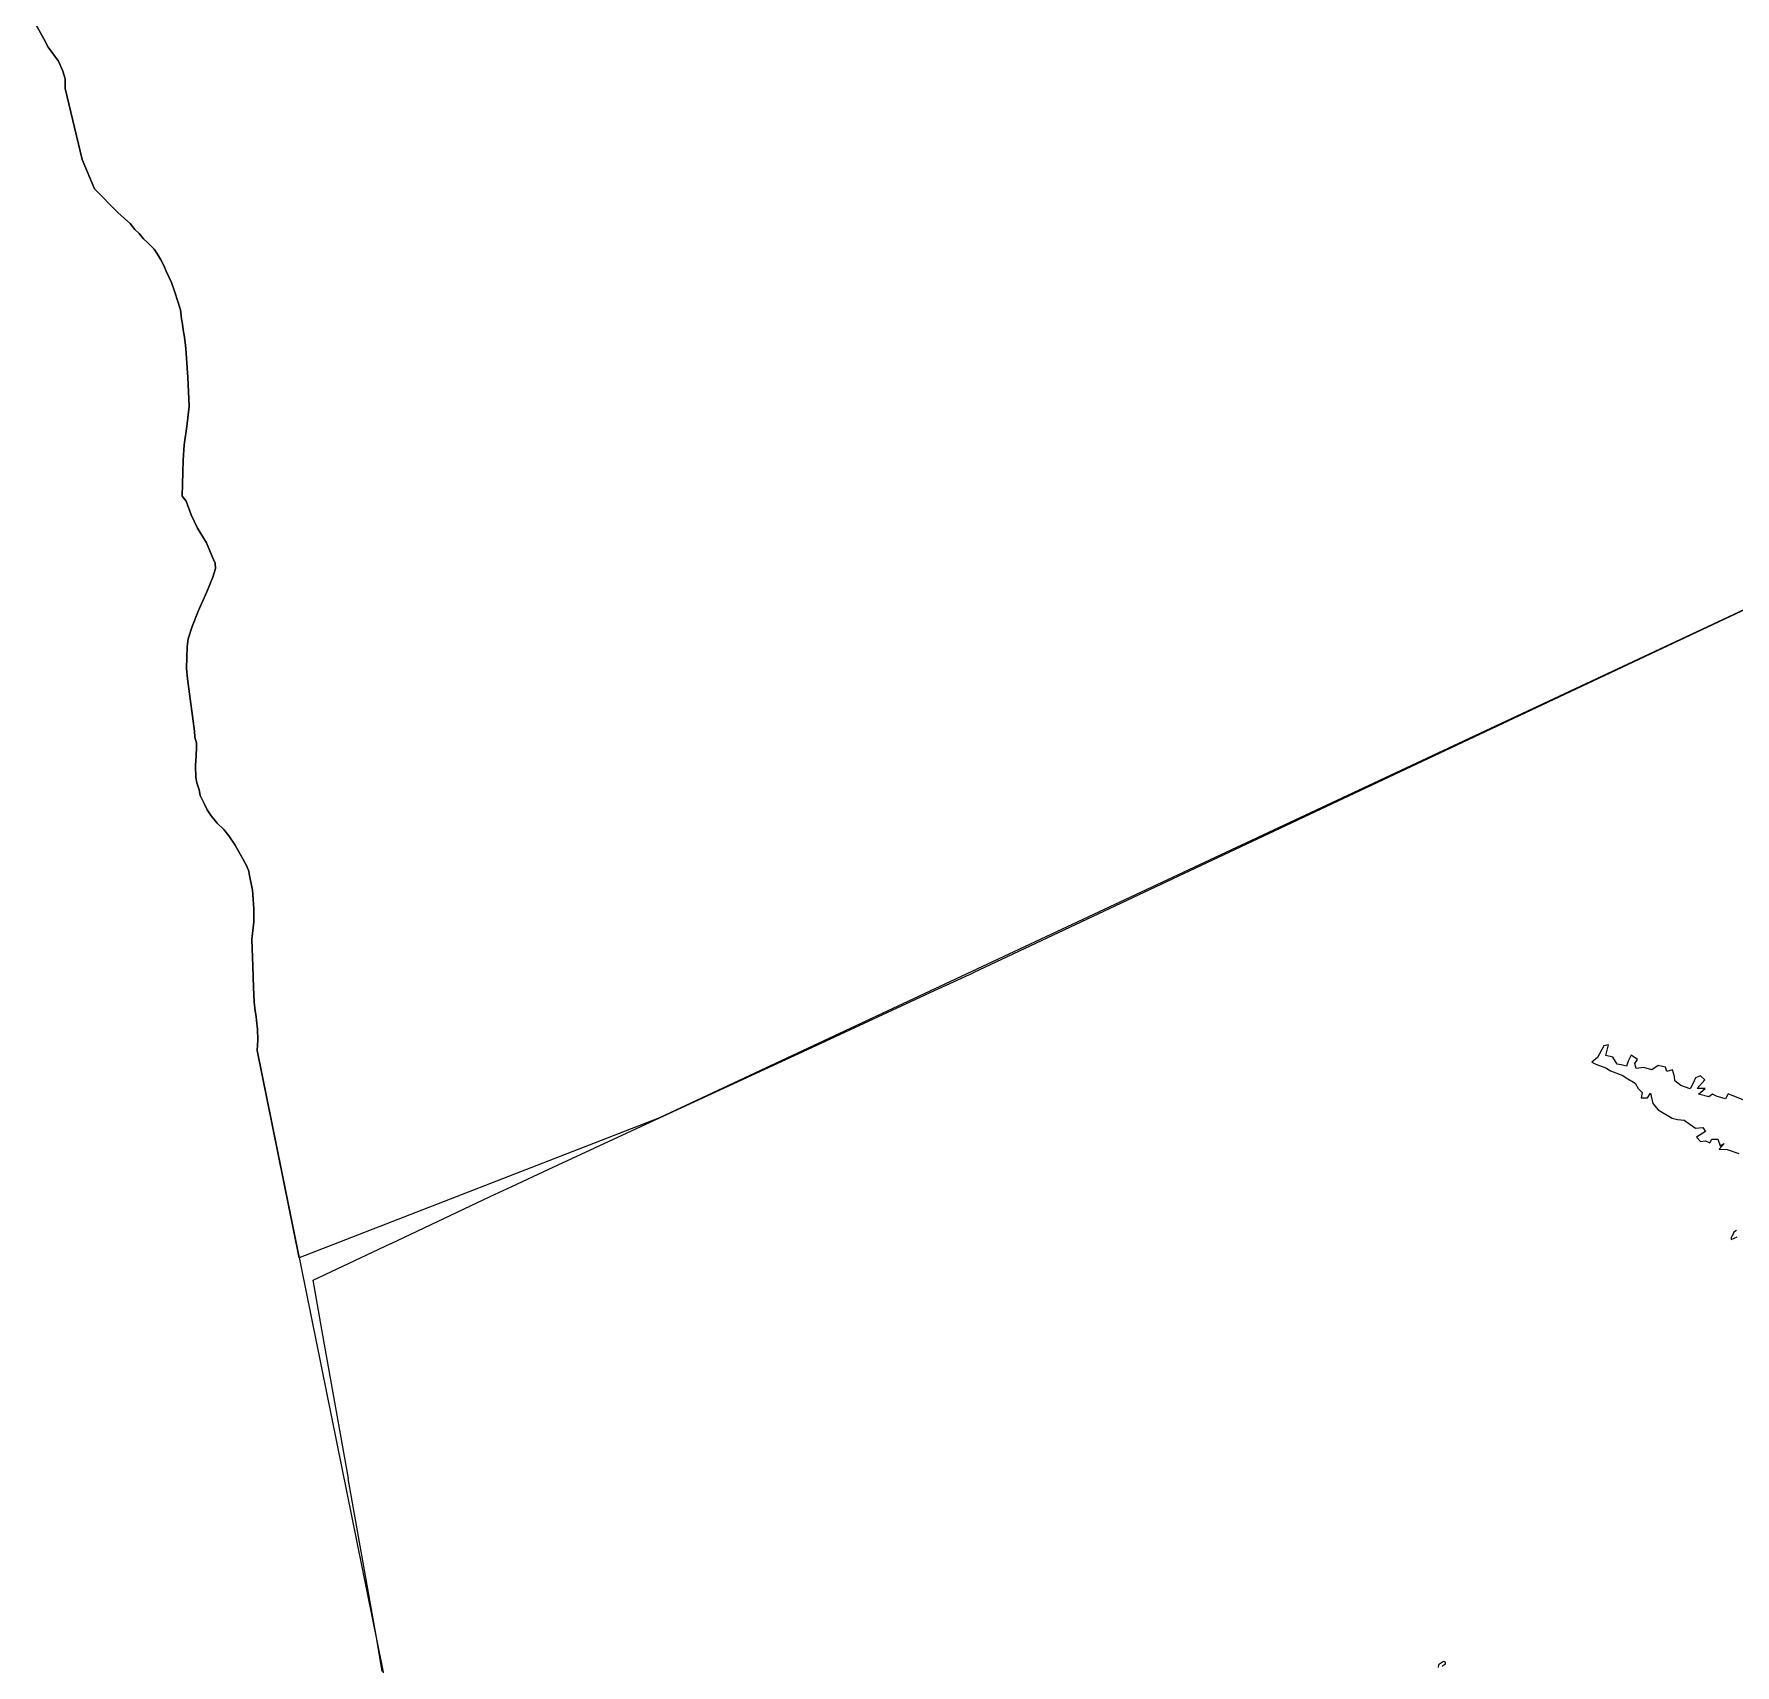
# Model space of a CAD drawing. Header units: inches. Extents: x 33.9 to 41.9, y -4.8 to 5.4.
# Drawn here: x 40.091 to 40.83, y -2.204 to -1.495 of the extents above; entities that cross this region are included whole.
import ezdxf

# ---------------------------------------------------------------- set-up
doc = ezdxf.new("R2010")
doc.units = ezdxf.units.IN
doc.header["$MEASUREMENT"] = 0
doc.layers.add('Counties', color=7, linetype='Continuous')

msp = doc.modelspace()

# ---------------------------------------------------------------- linework, layer by layer
at = {"layer": 'Counties'}
for points in [[(40.09114, -1.48956), (40.09538, -1.49711), (40.09724, -1.50061), (40.10174, -1.50681), (40.1036, -1.51112), (40.10466, -1.51436), (40.10466, -1.51867), (40.11211, -1.54948), (40.11746, -1.56218), (40.12758, -1.57246), (40.13041, -1.57511), (40.13293, -1.57735), (40.13494, -1.57984), (40.13682, -1.58169), (40.13877, -1.58399), (40.14078, -1.58578), (40.14329, -1.5884), (40.14486, -1.59057), (40.14618, -1.59306), (40.1475, -1.59555), (40.14851, -1.59798), (40.14951, -1.60021), (40.15083, -1.6029), (40.15246, -1.6075), (40.15347, -1.61069), (40.15472, -1.61484), (40.15529, -1.61867), (40.15566, -1.62104), (40.15598, -1.62353), (40.15654, -1.62666), (40.15692, -1.6303), (40.15717, -1.63164), (40.15792, -1.64422), (40.15849, -1.65667), (40.15748, -1.66555), (40.15641, -1.67341), (40.15591, -1.68018), (40.15547, -1.69576), (40.15722, -1.69793), (40.15942, -1.70393), (40.16225, -1.70962), (40.16602, -1.71607), (40.16859, -1.72194), (40.16985, -1.72494), (40.17004, -1.72724), (40.16891, -1.73101), (40.16627, -1.7374), (40.16268, -1.74551), (40.15979, -1.75241), (40.15816, -1.75777), (40.15772, -1.76122), (40.15747, -1.77054), (40.1579, -1.77521), (40.16085, -1.79788), (40.16104, -1.80056), (40.1618, -1.80299), (40.1618, -1.80465), (40.16154, -1.80867), (40.16136, -1.81289), (40.16142, -1.818), (40.16192, -1.82042), (40.16293, -1.82342), (40.16336, -1.82585), (40.16525, -1.82968), (40.16638, -1.83211), (40.16808, -1.83473), (40.17078, -1.83786), (40.1736, -1.84067), (40.1758, -1.84342), (40.17857, -1.84744), (40.18342, -1.85633), (40.18446, -1.85877), (40.18466, -1.85983), (40.18614, -1.86695), (40.18672, -1.87499), (40.1866, -1.88071), (40.18579, -1.88844), (40.18616, -1.9), (40.18654, -1.9092), (40.18679, -1.91565), (40.18723, -1.91948), (40.1876, -1.92191), (40.18785, -1.92357), (40.18823, -1.92734), (40.18842, -1.932), (40.18817, -1.93672), (40.20709, -2.03026), (40.24685, -2.22679)], [(40.85056, -1.73748), (40.36299, -1.96593), (40.20637, -2.02671), (40.18817, -1.93672), (40.18842, -1.932), (40.18823, -1.92734), (40.18785, -1.92357), (40.1876, -1.92191), (40.18723, -1.91948), (40.18679, -1.91565), (40.18654, -1.9092), (40.18616, -1.9), (40.18579, -1.88844), (40.1866, -1.88071), (40.18672, -1.87499), (40.18614, -1.86695), (40.18466, -1.85983), (40.18446, -1.85877), (40.18342, -1.85633), (40.17857, -1.84744), (40.1758, -1.84342), (40.1736, -1.84067), (40.17078, -1.83786), (40.16808, -1.83473), (40.16638, -1.83211), (40.16525, -1.82968), (40.16336, -1.82585), (40.16293, -1.82342), (40.16192, -1.82042), (40.16142, -1.818), (40.16136, -1.81289), (40.16154, -1.80867), (40.1618, -1.80465), (40.1618, -1.80299), (40.16104, -1.80056), (40.16085, -1.79788), (40.1579, -1.77521), (40.15747, -1.77054), (40.15772, -1.76122), (40.15816, -1.75777), (40.15979, -1.75241), (40.16268, -1.74551), (40.16627, -1.7374), (40.16891, -1.73101), (40.17004, -1.72724), (40.16985, -1.72494), (40.16859, -1.72194), (40.16602, -1.71607), (40.16225, -1.70962), (40.15942, -1.70393), (40.15722, -1.69793), (40.15547, -1.69576), (40.15591, -1.68018), (40.15641, -1.67341), (40.15748, -1.66555), (40.15849, -1.65667), (40.15792, -1.64422), (40.15717, -1.63164), (40.15692, -1.6303), (40.15654, -1.62666), (40.15598, -1.62353), (40.15566, -1.62104), (40.15529, -1.61867), (40.15472, -1.61484), (40.15347, -1.61069), (40.15246, -1.6075), (40.15083, -1.6029), (40.14951, -1.60021), (40.14851, -1.59798), (40.1475, -1.59555), (40.14618, -1.59306), (40.14486, -1.59057), (40.14329, -1.5884), (40.14078, -1.58578), (40.13877, -1.58399), (40.13682, -1.58169), (40.13494, -1.57984), (40.13293, -1.57735), (40.13041, -1.57511), (40.12758, -1.57246), (40.11746, -1.56218), (40.11211, -1.54948), (40.10466, -1.51867), (40.10466, -1.51436), (40.1036, -1.51112), (40.10174, -1.50681), (40.09724, -1.50061), (40.09538, -1.49711), (40.09114, -1.48956)], [(40.09114, -1.48956), (40.09538, -1.49711), (40.09724, -1.50061), (40.10174, -1.50681), (40.1036, -1.51112), (40.10466, -1.51436), (40.10466, -1.51867), (40.11211, -1.54948), (40.11746, -1.56218), (40.12758, -1.57246), (40.13041, -1.57511), (40.13293, -1.57735), (40.13494, -1.57984), (40.13682, -1.58169), (40.13877, -1.58399), (40.14078, -1.58578), (40.14329, -1.5884), (40.14486, -1.59057), (40.14618, -1.59306), (40.1475, -1.59555), (40.14851, -1.59798), (40.14951, -1.60021), (40.15083, -1.6029), (40.15246, -1.6075), (40.15347, -1.61069), (40.15472, -1.61484), (40.15529, -1.61867), (40.15566, -1.62104), (40.15598, -1.62353), (40.15654, -1.62666), (40.15692, -1.6303), (40.15717, -1.63164), (40.15792, -1.64422), (40.15849, -1.65667), (40.15748, -1.66555), (40.15641, -1.67341), (40.15591, -1.68018), (40.15547, -1.69576), (40.15722, -1.69793), (40.15942, -1.70393), (40.16225, -1.70962), (40.16602, -1.71607), (40.16859, -1.72194), (40.16985, -1.72494), (40.17004, -1.72724), (40.16891, -1.73101), (40.16627, -1.7374), (40.16268, -1.74551), (40.15979, -1.75241), (40.15816, -1.75777), (40.15772, -1.76122), (40.15747, -1.77054), (40.1579, -1.77521), (40.16085, -1.79788), (40.16104, -1.80056), (40.1618, -1.80299), (40.1618, -1.80465), (40.16154, -1.80867), (40.16136, -1.81289), (40.16142, -1.818), (40.16192, -1.82042), (40.16293, -1.82342), (40.16336, -1.82585), (40.16525, -1.82968), (40.16638, -1.83211), (40.16808, -1.83473), (40.17078, -1.83786), (40.1736, -1.84067), (40.1758, -1.84342), (40.17857, -1.84744), (40.18342, -1.85633), (40.18446, -1.85877), (40.18466, -1.85983), (40.18614, -1.86695), (40.18672, -1.87499), (40.1866, -1.88071), (40.18579, -1.88844), (40.18616, -1.9), (40.18654, -1.9092), (40.18679, -1.91565), (40.18723, -1.91948), (40.1876, -1.92191), (40.18785, -1.92357), (40.18823, -1.92734), (40.18842, -1.932), (40.18817, -1.93672), (40.20709, -2.03026), (40.24685, -2.22679)], [(40.85056, -1.73748), (40.36299, -1.96593), (40.20637, -2.02671), (40.18817, -1.93672), (40.18842, -1.932), (40.18823, -1.92734), (40.18785, -1.92357), (40.1876, -1.92191), (40.18723, -1.91948), (40.18679, -1.91565), (40.18654, -1.9092), (40.18616, -1.9), (40.18579, -1.88844), (40.1866, -1.88071), (40.18672, -1.87499), (40.18614, -1.86695), (40.18466, -1.85983), (40.18446, -1.85877), (40.18342, -1.85633), (40.17857, -1.84744), (40.1758, -1.84342), (40.1736, -1.84067), (40.17078, -1.83786), (40.16808, -1.83473), (40.16638, -1.83211), (40.16525, -1.82968), (40.16336, -1.82585), (40.16293, -1.82342), (40.16192, -1.82042), (40.16142, -1.818), (40.16136, -1.81289), (40.16154, -1.80867), (40.1618, -1.80465), (40.1618, -1.80299), (40.16104, -1.80056), (40.16085, -1.79788), (40.1579, -1.77521), (40.15747, -1.77054), (40.15772, -1.76122), (40.15816, -1.75777), (40.15979, -1.75241), (40.16268, -1.74551), (40.16627, -1.7374), (40.16891, -1.73101), (40.17004, -1.72724), (40.16985, -1.72494), (40.16859, -1.72194), (40.16602, -1.71607), (40.16225, -1.70962), (40.15942, -1.70393), (40.15722, -1.69793), (40.15547, -1.69576), (40.15591, -1.68018), (40.15641, -1.67341), (40.15748, -1.66555), (40.15849, -1.65667), (40.15792, -1.64422), (40.15717, -1.63164), (40.15692, -1.6303), (40.15654, -1.62666), (40.15598, -1.62353), (40.15566, -1.62104), (40.15529, -1.61867), (40.15472, -1.61484), (40.15347, -1.61069), (40.15246, -1.6075), (40.15083, -1.6029), (40.14951, -1.60021), (40.14851, -1.59798), (40.1475, -1.59555), (40.14618, -1.59306), (40.14486, -1.59057), (40.14329, -1.5884), (40.14078, -1.58578), (40.13877, -1.58399), (40.13682, -1.58169), (40.13494, -1.57984), (40.13293, -1.57735), (40.13041, -1.57511), (40.12758, -1.57246), (40.11746, -1.56218), (40.11211, -1.54948), (40.10466, -1.51867), (40.10466, -1.51436), (40.1036, -1.51112), (40.10174, -1.50681), (40.09724, -1.50061), (40.09538, -1.49711), (40.09114, -1.48956)], [(40.24241, -2.20651), (40.23994, -2.19182), (40.23661, -2.173), (40.22771, -2.12268), (40.22774, -2.12268), (40.21669, -2.0604), (40.21246, -2.03649), (40.24621, -2.02053), (40.24634, -2.02047), (40.28941, -2.00011), (40.29881, -1.99574), (40.31488, -1.98828), (40.36299, -1.96593), (40.40096, -1.94837), (40.4313, -1.93433), (40.48245, -1.91067), (40.49923, -1.90298), (40.49941, -1.90282), (40.85056, -1.73748)], [(40.24241, -2.20651), (40.23994, -2.19182), (40.23661, -2.173), (40.22771, -2.12268), (40.22774, -2.12268), (40.21669, -2.0604), (40.21246, -2.03649), (40.24621, -2.02053), (40.24634, -2.02047), (40.28941, -2.00011), (40.29881, -1.99574), (40.31488, -1.98828), (40.36299, -1.96593), (40.40096, -1.94837), (40.4313, -1.93433), (40.48245, -1.91067), (40.49923, -1.90298), (40.49941, -1.90282), (40.85056, -1.73748)], [(40.8338, -1.95809), (40.82909, -1.95621), (40.82731, -1.95554), (40.82617, -1.95762), (40.8225, -1.9566), (40.82049, -1.95563), (40.8189, -1.95686), (40.81442, -1.95568), (40.81733, -1.95324), (40.81383, -1.95321), (40.81713, -1.94939), (40.81529, -1.94767), (40.81306, -1.9486), (40.8121, -1.95091), (40.81085, -1.95328), (40.80672, -1.95187), (40.80419, -1.94987), (40.80395, -1.94797), (40.80319, -1.9451), (40.80067, -1.94575), (40.80009, -1.94385), (40.79693, -1.94324), (40.79414, -1.9451), (40.79064, -1.94409), (40.78737, -1.94445), (40.78679, -1.94233), (40.78798, -1.94059), (40.78522, -1.93871), (40.78386, -1.94137), (40.78308, -1.9435), (40.78084, -1.94294), (40.77912, -1.9426), (40.77715, -1.93956), (40.77411, -1.93878), (40.77529, -1.93417), (40.77323, -1.93465), (40.77051, -1.93967), (40.76811, -1.94181), (40.76983, -1.94255), (40.77414, -1.94419), (40.77615, -1.94544), (40.78149, -1.9476), (40.78299, -1.94862), (40.7869, -1.9509), (40.78828, -1.95325), (40.7899, -1.95496), (40.78945, -1.95721), (40.79226, -1.95719), (40.79362, -1.95523), (40.79462, -1.95977), (40.79693, -1.96241), (40.80296, -1.96604), (40.80537, -1.9666), (40.80818, -1.96693), (40.81313, -1.97047), (40.81627, -1.97016), (40.81754, -1.97182), (40.81355, -1.97433), (40.81534, -1.97615), (40.8174, -1.97591), (40.81935, -1.97676), (40.82026, -1.9752), (40.82278, -1.97513), (40.82388, -1.97806), (40.82565, -1.97712), (40.82337, -1.97961), (40.82687, -1.9797), (40.83192, -1.98146)], [(40.8338, -1.95809), (40.82909, -1.95621), (40.82731, -1.95554), (40.82617, -1.95762), (40.8225, -1.9566), (40.82049, -1.95563), (40.8189, -1.95686), (40.81442, -1.95568), (40.81733, -1.95324), (40.81383, -1.95321), (40.81713, -1.94939), (40.81529, -1.94767), (40.81306, -1.9486), (40.8121, -1.95091), (40.81085, -1.95328), (40.80672, -1.95187), (40.80419, -1.94987), (40.80395, -1.94797), (40.80319, -1.9451), (40.80067, -1.94575), (40.80009, -1.94385), (40.79693, -1.94324), (40.79414, -1.9451), (40.79064, -1.94409), (40.78737, -1.94445), (40.78679, -1.94233), (40.78798, -1.94059), (40.78522, -1.93871), (40.78386, -1.94137), (40.78308, -1.9435), (40.78084, -1.94294), (40.77912, -1.9426), (40.77715, -1.93956), (40.77411, -1.93878), (40.77529, -1.93417), (40.77323, -1.93465), (40.77051, -1.93967), (40.76811, -1.94181), (40.76983, -1.94255), (40.77414, -1.94419), (40.77615, -1.94544), (40.78149, -1.9476), (40.78299, -1.94862), (40.7869, -1.9509), (40.78828, -1.95325), (40.7899, -1.95496), (40.78945, -1.95721), (40.79226, -1.95719), (40.79362, -1.95523), (40.79462, -1.95977), (40.79693, -1.96241), (40.80296, -1.96604), (40.80537, -1.9666), (40.80818, -1.96693), (40.81313, -1.97047), (40.81627, -1.97016), (40.81754, -1.97182), (40.81355, -1.97433), (40.81534, -1.97615), (40.8174, -1.97591), (40.81935, -1.97676), (40.82026, -1.9752), (40.82278, -1.97513), (40.82388, -1.97806), (40.82565, -1.97712), (40.82337, -1.97961), (40.82687, -1.9797), (40.83192, -1.98146)], [(40.83096, -2.01494), (40.82985, -2.01559), (40.82944, -2.01639), (40.82906, -2.0174), (40.8286, -2.01786), (40.82866, -2.01877), (40.82987, -2.01823), (40.83122, -2.01765)], [(40.83096, -2.01494), (40.82985, -2.01559), (40.82944, -2.01639), (40.82906, -2.0174), (40.8286, -2.01786), (40.82866, -2.01877), (40.82987, -2.01823), (40.83122, -2.01765)], [(40.70301, -2.2043), (40.70375, -2.2036), (40.70452, -2.20327), (40.70447, -2.20242), (40.70366, -2.20212), (40.70143, -2.20366), (40.70135, -2.20486)], [(40.70301, -2.2043), (40.70375, -2.2036), (40.70452, -2.20327), (40.70447, -2.20242), (40.70366, -2.20212), (40.70143, -2.20366), (40.70135, -2.20486)]]:
    msp.add_lwpolyline(points, dxfattribs=at)

doc.saveas('drawing.dxf')
